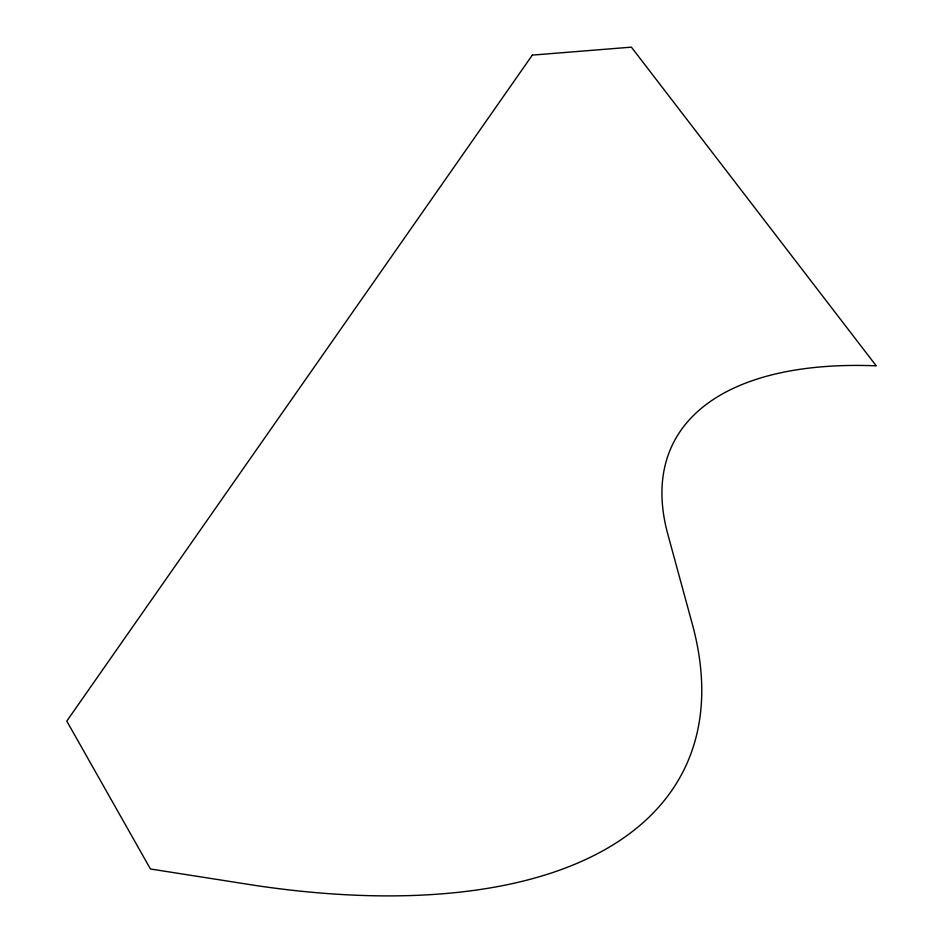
<?xml version="1.0" encoding="UTF-8"?>
<svg xmlns="http://www.w3.org/2000/svg" width="943" height="943" viewBox="0 0 943 943"><rect width="100%" height="100%" fill="white"/><g stroke="black" fill="none" stroke-linecap="round" stroke-linejoin="round"><path stroke-width="1.41" d="M532.312 55.107L66.788 721.1L150.444 868.986L256.072 885.56A774.451 356.407 26.1 0 0 692.303 624.066L667.809 534.198A480.859 221.287 26.1 0 1 876.212 365.825L631.386 47.15L532.312 55.107"/></g></svg>
